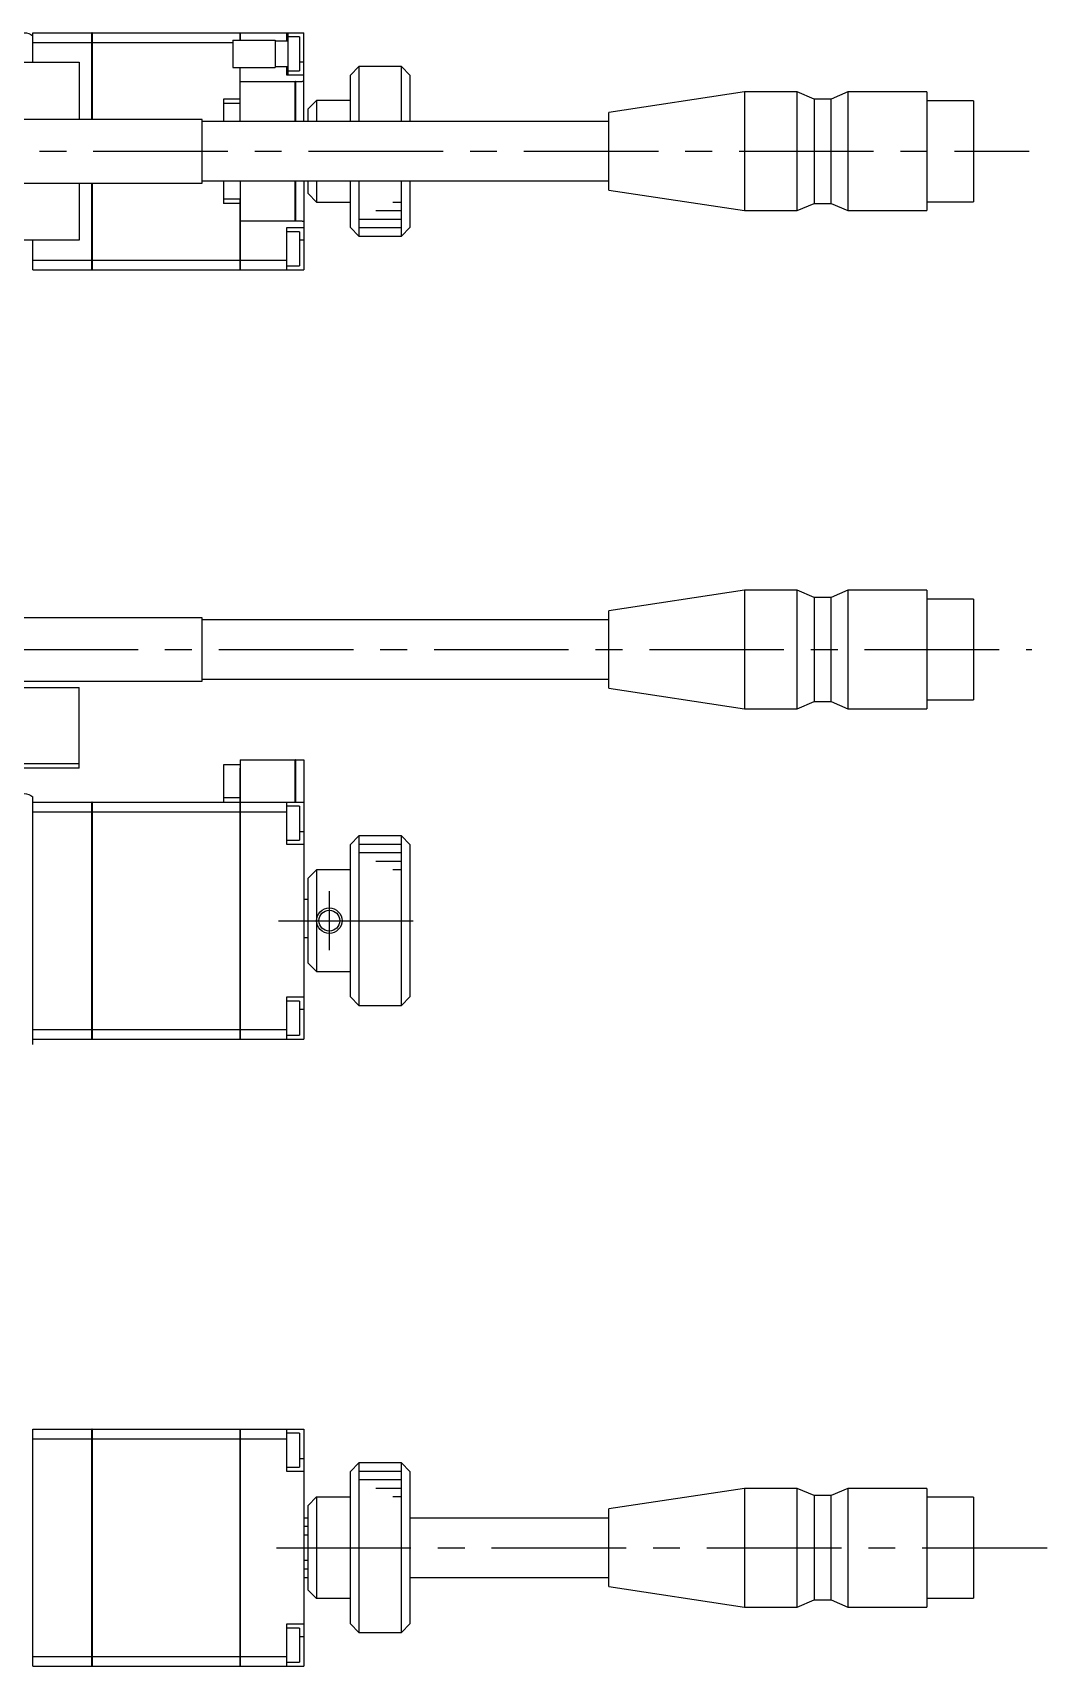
# Model space of a CAD drawing. Extents: x -1 to 643, y -8 to 203.
# Drawn here: x 195.5 to 315.2, y 10 to 202.8 of the extents above; entities that cross this region are included whole.
import ezdxf

# ---------------------------------------------------------------- set-up
doc = ezdxf.new("R2010")
doc.units = 0
doc.header["$LTSCALE"] = 0.5
doc.linetypes.add('CENTER', pattern=[50.8, 31.75, -6.35, 6.35, -6.35])
for name, color, linetype in [('MSM_CENTER', 1, 'CENTER'), ('MSM_CONTINUOUS', 7, 'CONTINUOUS'), ('MSM_NARROW', 5, 'CONTINUOUS')]:
    doc.layers.add(name, color=color, linetype=linetype)

msp = doc.modelspace()

# ---------------------------------------------------------------- linework, layer by layer
at = {"layer": 'MSM_CENTER'}
for p, q in [((177.25, 188.8), (313.07, 188.8)), ((166.66, 130), (313.4, 130)), ((230.5, 101.5), (230.5, 94.5)), ((224.5, 98), (242.5, 98)), ((224.25, 24), (315.22, 24))]:
    msp.add_line(p, q, dxfattribs=at)
at = {"layer": 'MSM_CONTINUOUS'}
for p, q in [((195.5, 199.3), (195.5, 202.8)), ((195.5, 202.8), (202.49, 202.8)), ((202.49, 192.55), (202.49, 202.8)), ((202.5, 202.79), (202.49, 202.79)), ((202.5, 202.8), (202.5, 192.55)), ((202.5, 202.8), (219.99, 202.8)), ((219.99, 201.9), (219.99, 202.8)), ((220, 202.79), (219.99, 202.79)), ((220, 202.8), (227.5, 202.8)), ((220, 202.8), (220, 201.9)), ((225.5, 201.8), (225.5, 202.8)), ((225.6, 202.8), (225.6, 197.8)), ((227.5, 192.3), (227.5, 202.8)), ((195.5, 201.65), (202.49, 201.65)), ((202.5, 201.64), (202.49, 201.64)), ((202.5, 201.65), (219.1, 201.65)), ((219.1, 201.9), (224.1, 201.9)), ((219.1, 201.9), (219.1, 198.7)), ((224.1, 201.9), (224.1, 198.7)), ((225.6, 201.8), (224.1, 201.8)), ((227, 202.3), (225.6, 202.3)), ((227, 202.3), (227, 198.3)), ((174, 199.3), (201, 199.3)), ((201, 199.3), (201, 192.55)), ((219.1, 198.7), (224.1, 198.7)), ((219.99, 194.45), (219.99, 198.7)), ((220, 192.3), (220, 198.7)), ((224.1, 198.8), (225.6, 198.8)), ((225.5, 197.8), (225.5, 198.8)), ((227.5, 199.3), (227, 199.3)), ((234, 198.8), (233, 197.8)), ((234, 198.8), (234, 192.3)), ((239, 198.8), (234, 198.8)), ((239, 192.3), (239, 198.8)), ((240, 197.8), (239, 198.8)), ((220, 197.05), (226.49, 197.05)), ((227.5, 197.8), (225.5, 197.8)), ((225.6, 198.3), (227, 198.3)), ((226.49, 192.3), (226.49, 197.05)), ((226.5, 197.04), (226.49, 197.04)), ((226.5, 197.05), (226.5, 192.3)), ((226.5, 197.05), (227.3, 197.05)), ((227.3, 197.03), (227.3, 197.05)), ((227.5, 197.03), (227.3, 197.03)), ((233, 192.3), (233, 197.8)), ((240, 197.8), (240, 192.3)), ((218, 194.95), (218, 192.3)), ((219.99, 194.95), (218, 194.95)), ((228, 193.8), (229, 194.8)), ((229, 194.8), (229, 192.3)), ((233, 194.8), (229, 194.8)), ((279.5, 195.8), (263.5, 193.37)), ((279.5, 195.8), (279.5, 181.8)), ((285.7, 195.8), (279.5, 195.8)), ((285.7, 181.8), (285.7, 195.8)), ((287.7, 194.95), (285.7, 195.8)), ((287.7, 194.95), (287.7, 182.65)), ((289.7, 194.95), (287.7, 194.95)), ((291.7, 195.8), (289.7, 194.95)), ((289.7, 182.65), (289.7, 194.95)), ((291.7, 195.8), (291.7, 181.8)), ((301, 195.8), (291.7, 195.8)), ((301, 195.8), (301, 181.8)), ((306.5, 194.75), (301, 194.75)), ((306.5, 194.75), (306.5, 182.85)), ((220, 194.45), (218, 194.45)), ((228, 192.3), (228, 193.8)), ((263.5, 184.23), (263.5, 193.37)), ((215.5, 192.55), (194, 192.55)), ((215.5, 185.05), (215.5, 192.55)), ((263.5, 192.3), (215.5, 192.3)), ((215.5, 185.3), (263.5, 185.3)), ((218, 185.3), (218, 182.65)), ((220, 185.3), (220, 174.8)), ((226.49, 180.55), (226.49, 185.3)), ((226.5, 185.3), (226.5, 180.55)), ((227.5, 185.3), (227.5, 174.8)), ((228, 183.8), (228, 185.3)), ((229, 185.3), (229, 182.8)), ((233, 179.8), (233, 185.3)), ((234, 185.3), (234, 178.8)), ((239, 178.8), (239, 185.3)), ((240, 185.3), (240, 179.8)), ((194, 185.05), (215.5, 185.05)), ((201, 185.05), (201, 178.3)), ((202.49, 174.8), (202.49, 185.05)), ((202.5, 185.05), (202.5, 174.8)), ((229, 182.8), (228, 183.8)), ((263.5, 184.23), (279.5, 181.8)), ((220, 183.15), (218, 183.15)), ((219.99, 182.65), (218, 182.65)), ((219.99, 174.8), (219.99, 183.15)), ((229, 182.8), (233, 182.8)), ((279.5, 181.8), (285.7, 181.8)), ((285.7, 181.8), (287.7, 182.65)), ((287.7, 182.65), (289.7, 182.65)), ((289.7, 182.65), (291.7, 181.8)), ((291.7, 181.8), (301, 181.8)), ((301, 182.85), (306.5, 182.85)), ((226.49, 180.55), (220, 180.55)), ((225.5, 174.8), (225.5, 179.8)), ((225.5, 179.8), (227.5, 179.8)), ((226.5, 180.56), (226.49, 180.56)), ((227.3, 180.55), (226.5, 180.55)), ((227.3, 180.57), (227.5, 180.57)), ((227.3, 180.55), (227.3, 180.57)), ((233, 179.8), (234, 178.8)), ((239, 178.8), (240, 179.8)), ((201, 178.3), (174, 178.3)), ((195.5, 174.8), (195.5, 178.3)), ((227, 179.3), (225.5, 179.3)), ((227, 179.3), (227, 175.3)), ((227.5, 178.3), (227, 178.3)), ((234, 178.8), (239, 178.8)), ((195.5, 175.95), (202.49, 175.95)), ((202.5, 175.96), (202.49, 175.96)), ((202.5, 175.95), (219.99, 175.95)), ((220, 175.96), (219.99, 175.96)), ((220, 175.95), (225.5, 175.95)), ((195.5, 174.8), (202.49, 174.8)), ((202.5, 174.81), (202.49, 174.81)), ((202.5, 174.8), (219.99, 174.8)), ((220, 174.81), (219.99, 174.81)), ((220, 174.8), (227.5, 174.8)), ((225.5, 175.3), (227, 175.3)), ((279.5, 137), (263.5, 134.57)), ((279.5, 137), (279.5, 123)), ((285.7, 137), (279.5, 137)), ((285.7, 123), (285.7, 137)), ((287.7, 136.15), (285.7, 137)), ((291.7, 137), (289.7, 136.15)), ((291.7, 137), (291.7, 123)), ((301, 137), (291.7, 137)), ((301, 137), (301, 123)), ((287.7, 136.15), (287.7, 123.85)), ((289.7, 136.15), (287.7, 136.15)), ((289.7, 123.85), (289.7, 136.15)), ((306.5, 135.95), (301, 135.95)), ((306.5, 135.95), (306.5, 124.05)), ((215.5, 133.75), (194, 133.75)), ((215.5, 126.25), (215.5, 133.75)), ((263.5, 133.5), (215.5, 133.5)), ((263.5, 125.43), (263.5, 134.57)), ((174, 125.5), (201, 125.5)), ((194, 126.25), (215.5, 126.25)), ((201, 116), (201, 125.5)), ((215.5, 126.5), (263.5, 126.5)), ((263.5, 125.43), (279.5, 123)), ((285.7, 123), (287.7, 123.85)), ((287.7, 123.85), (289.7, 123.85)), ((289.7, 123.85), (291.7, 123)), ((301, 124.05), (306.5, 124.05)), ((279.5, 123), (285.7, 123)), ((291.7, 123), (301, 123)), ((201, 116.5), (174, 116.5)), ((201, 116), (181, 116)), ((220, 116.4), (218, 116.4)), ((218, 116.4), (218, 112)), ((219.99, 116), (220, 116)), ((219.99, 84), (219.99, 116)), ((220, 117), (226.49, 117)), ((220, 117), (220, 84)), ((226.49, 112), (226.49, 117)), ((226.5, 116.99), (226.49, 116.99)), ((226.5, 117), (227.5, 117)), ((226.5, 117), (226.5, 112)), ((227.5, 117), (227.5, 84)), ((195.5, 83.38), (195.5, 112.62)), ((195.5, 112), (202.49, 112)), ((202.49, 84), (202.49, 112)), ((202.5, 111.99), (202.49, 111.99)), ((202.5, 112), (202.5, 84)), ((202.5, 112), (219.99, 112)), ((219.99, 112.5), (218, 112.5)), ((219.99, 113.4), (220, 113.4)), ((219.99, 112.3), (220, 112.3)), ((220, 111.99), (219.99, 111.99)), ((220, 112), (227.5, 112)), ((225.5, 107), (225.5, 112)), ((195.5, 110.85), (202.49, 110.85)), ((202.5, 110.84), (202.49, 110.84)), ((202.5, 110.85), (219.99, 110.85)), ((220, 110.84), (219.99, 110.84)), ((220, 110.85), (225.5, 110.85)), ((227, 111.5), (225.5, 111.5)), ((227, 111.5), (227, 107.5)), ((227.5, 108.5), (227, 108.5)), ((234, 108), (233, 107)), ((234, 108), (234, 88)), ((239, 108), (234, 108)), ((239, 88), (239, 108)), ((240, 107), (239, 108)), ((225.5, 107.5), (227, 107.5)), ((227.5, 107), (225.5, 107)), ((233, 89), (233, 107)), ((240, 107), (240, 89)), ((228, 103), (229, 104)), ((228, 93), (228, 103)), ((229, 104), (229, 92)), ((233, 104), (229, 104)), ((228, 100.5), (227.5, 100.5)), ((227.5, 96), (228, 96)), ((229, 92), (228, 93)), ((229, 92), (233, 92)), ((225.5, 89), (227.5, 89)), ((225.5, 84), (225.5, 89)), ((233, 89), (234, 88)), ((239, 88), (240, 89)), ((227, 88.5), (225.5, 88.5)), ((227, 88.5), (227, 84.5)), ((227.5, 87.5), (227, 87.5)), ((234, 88), (239, 88)), ((195.5, 85.15), (202.49, 85.15)), ((202.5, 85.16), (202.49, 85.16)), ((202.5, 85.15), (219.99, 85.15)), ((220, 85.16), (219.99, 85.16)), ((220, 85.15), (225.5, 85.15)), ((195.5, 84), (202.49, 84)), ((202.5, 84.01), (202.49, 84.01)), ((202.5, 84), (219.99, 84)), ((220, 84.01), (219.99, 84.01)), ((220, 84), (227.5, 84)), ((225.5, 84.5), (227, 84.5)), ((195.5, 10), (195.5, 38)), ((195.5, 38), (202.49, 38)), ((195.5, 36.85), (202.49, 36.85)), ((202.49, 10), (202.49, 38)), ((202.5, 37.99), (202.49, 37.99)), ((202.5, 36.84), (202.49, 36.84)), ((202.5, 38), (202.5, 10)), ((202.5, 38), (219.99, 38)), ((202.5, 36.85), (219.99, 36.85)), ((219.99, 10), (219.99, 38)), ((220, 37.99), (219.99, 37.99)), ((220, 36.84), (219.99, 36.84)), ((220, 38), (227.5, 38)), ((220, 38), (220, 10)), ((220, 36.85), (225.5, 36.85)), ((225.5, 33), (225.5, 38)), ((227, 37.5), (225.5, 37.5)), ((227, 37.5), (227, 33.5)), ((227.5, 38), (227.5, 10)), ((225.5, 33.5), (227, 33.5)), ((227.5, 33), (225.5, 33)), ((227.5, 34.5), (227, 34.5)), ((234, 34), (233, 33)), ((233, 15), (233, 33)), ((239, 34), (234, 34)), ((234, 34), (234, 14)), ((240, 33), (239, 34)), ((239, 14), (239, 34)), ((240, 33), (240, 15)), ((279.5, 31), (263.5, 28.57)), ((279.5, 31), (279.5, 17)), ((285.7, 31), (279.5, 31)), ((287.7, 30.15), (285.7, 31)), ((285.7, 17), (285.7, 31)), ((291.7, 31), (289.7, 30.15)), ((301, 31), (291.7, 31)), ((291.7, 31), (291.7, 17)), ((301, 31), (301, 17)), ((229, 30), (228, 29)), ((228, 19), (228, 29)), ((229, 30), (233, 30)), ((229, 30), (229, 18)), ((289.7, 30.15), (287.7, 30.15)), ((287.7, 30.15), (287.7, 17.85)), ((289.7, 17.85), (289.7, 30.15)), ((306.5, 29.95), (301, 29.95)), ((306.5, 29.95), (306.5, 18.05)), ((228, 27.5), (227.5, 27.5)), ((263.5, 27.5), (240, 27.5)), ((263.5, 19.43), (263.5, 28.57)), ((228, 26.5), (227.5, 26.5)), ((227.5, 25.5), (228, 25.5)), ((228, 22.5), (227.5, 22.5)), ((227.5, 21.5), (228, 21.5)), ((227.5, 20.5), (228, 20.5)), ((240, 20.5), (263.5, 20.5)), ((263.5, 19.43), (279.5, 17)), ((228, 19), (229, 18)), ((233, 18), (229, 18)), ((285.7, 17), (287.7, 17.85)), ((287.7, 17.85), (289.7, 17.85)), ((289.7, 17.85), (291.7, 17)), ((301, 18.05), (306.5, 18.05)), ((279.5, 17), (285.7, 17)), ((291.7, 17), (301, 17)), ((225.5, 10), (225.5, 15)), ((225.5, 15), (227.5, 15)), ((227, 14.5), (225.5, 14.5)), ((227, 14.5), (227, 10.5)), ((227.5, 13.5), (227, 13.5)), ((233, 15), (234, 14)), ((234, 14), (239, 14)), ((239, 14), (240, 15)), ((195.5, 11.15), (202.49, 11.15)), ((195.5, 10), (202.49, 10)), ((202.5, 11.16), (202.49, 11.16)), ((202.5, 10.01), (202.49, 10.01)), ((202.5, 11.15), (219.99, 11.15)), ((202.5, 10), (219.99, 10)), ((220, 11.16), (219.99, 11.16)), ((220, 10.01), (219.99, 10.01)), ((220, 11.15), (225.5, 11.15)), ((220, 10), (227.5, 10)), ((225.5, 10.5), (227, 10.5))]:
    msp.add_line(p, q, dxfattribs=at)
msp.add_circle((230.5, 98), 1.23, dxfattribs=at)
at = {"layer": 'MSM_CONTINUOUS', "extrusion": (0, 0, -1)}
for centre in [(-194.5, 201.3), (-194.5, 111.5)]:
    msp.add_arc(centre, 1.5, 90, 131.8103, dxfattribs=at)
at = {"layer": 'MSM_NARROW'}
for p, q in [((236, 181.8), (239, 181.8)), ((238, 182.8), (239, 182.8)), ((234, 180.8), (239, 180.8)), ((234, 179.8), (239, 179.8)), ((239, 107), (234, 107)), ((239, 106), (234, 106)), ((239, 105), (236, 105)), ((239, 104), (238, 104)), ((239, 33), (234, 33)), ((239, 32), (234, 32)), ((239, 31), (236, 31)), ((239, 30), (238, 30))]:
    msp.add_line(p, q, dxfattribs=at)
msp.add_circle((230.5, 98), 1.5, dxfattribs=at)

doc.saveas('drawing.dxf')
